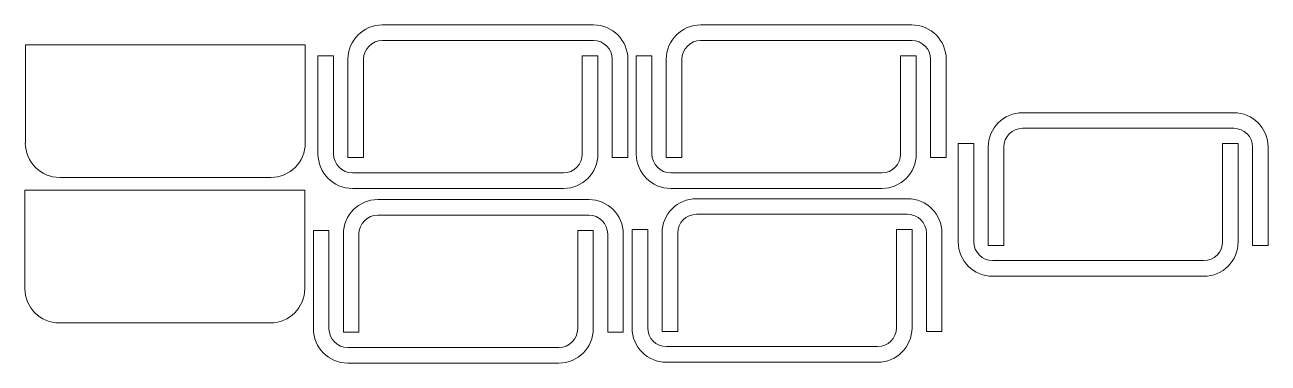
# Model space of a CAD drawing. Header units: inches. Extents: x -1.13 to 8.84, y -2.02 to 0.69.
import ezdxf

# ---------------------------------------------------------------- set-up
doc = ezdxf.new("R2010")
doc.units = ezdxf.units.IN
doc.header["$MEASUREMENT"] = 0

msp = doc.modelspace()

# ---------------------------------------------------------------- linework, layer by layer
at = {"color": 1, "linetype": 'Continuous', "lineweight": 5}
for p, q in [((3.4329, 0.6903), (1.74, 0.6903)), ((5.9849, 0.6903), (4.292, 0.6903)), ((-1.122, 0.5315), (-1.122, -0.2559)), ((1.122, 0.5315), (-1.122, 0.5315)), ((1.122, -0.2559), (1.122, 0.5315)), ((1.74, 0.5653), (3.4329, 0.5653)), ((4.292, 0.5653), (5.9849, 0.5653)), ((1.2241, 0.4435), (1.2241, -0.3439)), ((1.3491, 0.4435), (1.2241, 0.4435)), ((1.3491, -0.3439), (1.3491, 0.4435)), ((1.4644, 0.4147), (1.4644, -0.3727)), ((1.5894, -0.3727), (1.5894, 0.4147)), ((3.3432, 0.4435), (3.3432, -0.3439)), ((3.4682, 0.4435), (3.3432, 0.4435)), ((3.4682, -0.3439), (3.4682, 0.4435)), ((3.5835, 0.4147), (3.5835, -0.3727)), ((3.7085, -0.3727), (3.7085, 0.4147)), ((3.7761, 0.4435), (3.7761, -0.3439)), ((3.9011, 0.4435), (3.7761, 0.4435)), ((3.9011, -0.3439), (3.9011, 0.4435)), ((4.0164, 0.4147), (4.0164, -0.3727)), ((4.1414, -0.3727), (4.1414, 0.4147)), ((5.8952, 0.4435), (5.8952, -0.3439)), ((6.0202, 0.4435), (5.8952, 0.4435)), ((6.0202, -0.3439), (6.0202, 0.4435)), ((6.1355, 0.4147), (6.1355, -0.3727)), ((6.2605, -0.3727), (6.2605, 0.4147)), ((8.566, -0.013), (6.8731, -0.013)), ((6.8731, -0.138), (8.566, -0.138)), ((6.3572, -0.2598), (6.3572, -1.0472)), ((6.4822, -0.2598), (6.3572, -0.2598)), ((6.4822, -1.0472), (6.4822, -0.2598)), ((6.5975, -0.2886), (6.5975, -1.076)), ((6.7225, -1.076), (6.7225, -0.2886)), ((8.4763, -0.2598), (8.4763, -1.0472)), ((8.6013, -0.2598), (8.4763, -0.2598)), ((8.6013, -1.0472), (8.6013, -0.2598)), ((8.7166, -0.2886), (8.7166, -1.076)), ((8.8416, -1.076), (8.8416, -0.2886)), ((1.4644, -0.3727), (1.5894, -0.3727)), ((3.5835, -0.3727), (3.7085, -0.3727)), ((4.0164, -0.3727), (4.1414, -0.3727)), ((6.1355, -0.3727), (6.2605, -0.3727)), ((3.1926, -0.4945), (1.4997, -0.4945)), ((5.7446, -0.4945), (4.0517, -0.4945)), ((-0.8465, -0.5315), (0.8465, -0.5315)), ((-1.1258, -0.6341), (-1.1258, -1.4215)), ((1.1183, -0.6341), (-1.1258, -0.6341)), ((1.1183, -1.4215), (1.1183, -0.6341)), ((1.4997, -0.6195), (3.1926, -0.6195)), ((4.0517, -0.6195), (5.7446, -0.6195)), ((3.396, -0.7089), (1.7031, -0.7089)), ((5.9513, -0.7019), (4.2584, -0.7019)), ((1.7031, -0.8339), (3.396, -0.8339)), ((4.2584, -0.8269), (5.9513, -0.8269)), ((1.1872, -0.9557), (1.1872, -1.7431)), ((1.3122, -0.9557), (1.1872, -0.9557)), ((1.3122, -1.7431), (1.3122, -0.9557)), ((1.4275, -0.9845), (1.4275, -1.7719)), ((1.5525, -1.7719), (1.5525, -0.9845)), ((3.3063, -0.9557), (3.3063, -1.7431)), ((3.4313, -0.9557), (3.3063, -0.9557)), ((3.4313, -1.7431), (3.4313, -0.9557)), ((3.5466, -0.9845), (3.5466, -1.7719)), ((3.6716, -1.7719), (3.6716, -0.9845)), ((3.7425, -0.9487), (3.7425, -1.7361)), ((3.8675, -0.9487), (3.7425, -0.9487)), ((3.8675, -1.7361), (3.8675, -0.9487)), ((3.9828, -0.9775), (3.9828, -1.7649)), ((4.1078, -1.7649), (4.1078, -0.9775)), ((5.8616, -0.9487), (5.8616, -1.7361)), ((5.9866, -0.9487), (5.8616, -0.9487)), ((5.9866, -1.7361), (5.9866, -0.9487)), ((6.1019, -0.9775), (6.1019, -1.7649)), ((6.2269, -1.7649), (6.2269, -0.9775)), ((6.5975, -1.076), (6.7225, -1.076)), ((8.7166, -1.076), (8.8416, -1.076)), ((8.3257, -1.1978), (6.6328, -1.1978)), ((6.6328, -1.3228), (8.3257, -1.3228)), ((-0.8502, -1.6971), (0.8427, -1.6971)), ((1.4275, -1.7719), (1.5525, -1.7719)), ((3.5466, -1.7719), (3.6716, -1.7719)), ((3.9828, -1.7649), (4.1078, -1.7649)), ((6.1019, -1.7649), (6.2269, -1.7649)), ((3.1557, -1.8937), (1.4628, -1.8937)), ((5.711, -1.8867), (4.0181, -1.8867)), ((1.4628, -2.0187), (3.1557, -2.0187)), ((4.0181, -2.0117), (5.711, -2.0117))]:
    msp.add_line(p, q, dxfattribs=at)
for centre, radius, start, end in [((1.74, 0.4147), 0.2756, 90, 180), ((3.4329, 0.4147), 0.2756, 360, 90), ((4.292, 0.4147), 0.2756, 90, 180), ((5.9849, 0.4147), 0.2756, 360, 90), ((1.74, 0.4147), 0.1506, 90, 180), ((3.4329, 0.4147), 0.1506, 360, 90), ((4.292, 0.4147), 0.1506, 90, 180), ((5.9849, 0.4147), 0.1506, 360, 90), ((6.8731, -0.2886), 0.2756, 90, 180), ((8.566, -0.2886), 0.2756, 360, 90), ((6.8731, -0.2886), 0.1506, 90, 180), ((8.566, -0.2886), 0.1506, 360, 90), ((-0.8465, -0.2559), 0.2756, 180, 270), ((0.8465, -0.2559), 0.2756, 270, 0), ((1.4997, -0.3439), 0.2756, 180, 270), ((1.4997, -0.3439), 0.1506, 180, 270), ((3.1926, -0.3439), 0.2756, 270, 0), ((3.1926, -0.3439), 0.1506, 270, 0), ((4.0517, -0.3439), 0.2756, 180, 270), ((4.0517, -0.3439), 0.1506, 180, 270), ((5.7446, -0.3439), 0.2756, 270, 0), ((5.7446, -0.3439), 0.1506, 270, 0), ((1.7031, -0.9845), 0.2756, 90, 180), ((3.396, -0.9845), 0.2756, 360, 90), ((4.2584, -0.9775), 0.2756, 90, 180), ((5.9513, -0.9775), 0.2756, 360, 90), ((1.7031, -0.9845), 0.1506, 90, 180), ((3.396, -0.9845), 0.1506, 360, 90), ((4.2584, -0.9775), 0.1506, 90, 180), ((5.9513, -0.9775), 0.1506, 360, 90), ((6.6328, -1.0472), 0.2756, 180, 270), ((6.6328, -1.0472), 0.1506, 180, 270), ((8.3257, -1.0472), 0.2756, 270, 360), ((8.3257, -1.0472), 0.1506, 270, 360), ((-0.8502, -1.4215), 0.2756, 180, 270), ((0.8427, -1.4215), 0.2756, 270, 0), ((1.4628, -1.7431), 0.2756, 180, 270), ((1.4628, -1.7431), 0.1506, 180, 270), ((3.1557, -1.7431), 0.2756, 270, 360), ((3.1557, -1.7431), 0.1506, 270, 360), ((4.0181, -1.7361), 0.2756, 180, 270), ((4.0181, -1.7361), 0.1506, 180, 270), ((5.711, -1.7361), 0.2756, 270, 360), ((5.711, -1.7361), 0.1506, 270, 360)]:
    msp.add_arc(centre, radius, start, end, dxfattribs=at)

doc.saveas('drawing.dxf')
